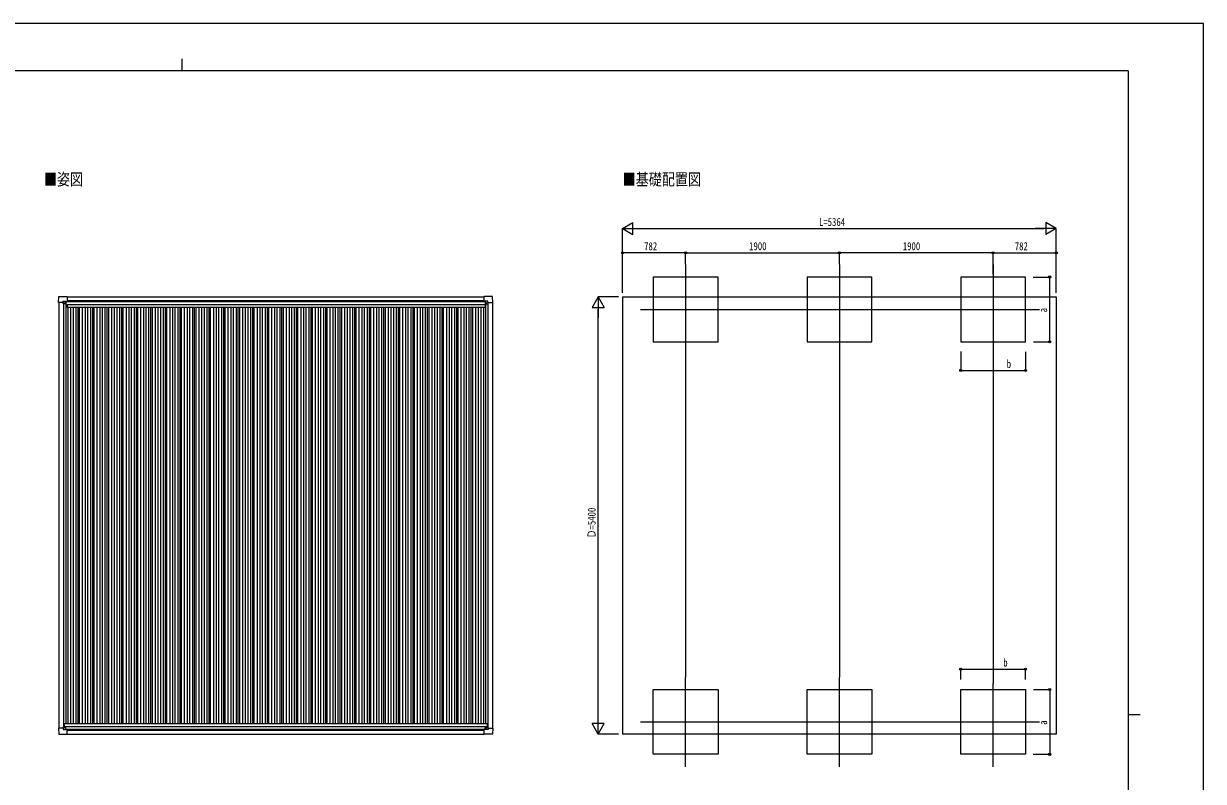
# Model space of a CAD drawing. Units: millimetres, scale not verified. Extents: x -12615 to 12615, y -8910 to 8910.
# Drawn here: x -1970 to 12615, y -451 to 8910 of the extents above; entities that cross this region are included whole.
import ezdxf
from ezdxf.enums import TextEntityAlignment as Align

# ---------------------------------------------------------------- set-up
doc = ezdxf.new("R2010")
doc.units = ezdxf.units.MM
doc.header["$LTSCALE"] = 30
doc.layers.add('0-2_USER1', color=92, linetype='Continuous')
doc.layers.add('0-7_YKK_ZWAK', color=134, linetype='Continuous')
for name, color, linetype, lineweight in [('0-3_YKK_12', 40, 'Continuous', 18), ('0-4_YKK_13', 120, 'Continuous', 18), ('0-5_YKK_A1', 120, 'Continuous', 18), ('0-6_YKK_D', 200, 'Continuous', 18)]:
    doc.layers.add(name, color=color, linetype=linetype, lineweight=lineweight)
doc.styles.add('ＭＳ ゴシック', font='')
doc.styles.get('ＭＳ ゴシック').set_extended_font_data('MS Gothic')

msp = doc.modelspace()

# ---------------------------------------------------------------- linework, layer by layer
at = {"layer": '0-3_YKK_12'}
for p, q in [((6214.54, 5936.03), (6214.54, 4829.37)), ((8114.54, 5936.03), (8114.54, 4829.37)), ((10014.54, 5936.03), (10014.54, 4904.37)), ((5655.87, 5379.76), (10588.79, 5379.76)), ((6214.54, -272.41), (6214.54, 834.24)), ((8114.54, -272.41), (8114.54, 834.24)), ((10014.54, -272.41), (10014.54, 759.24)), ((5655.87, 283.85), (10588.79, 283.85))]:
    msp.add_line(p, q, dxfattribs=at)
at = {"layer": '0-4_YKK_13'}
for p, q in [((-1539.17, 5464.25), (-1540, 5465.08)), ((-1480.8, 5464.25), (-1539.17, 5464.25)), ((-1480.8, 5464.25), (-1480.8, 5480.69)), ((-1480.8, 5464.25), (-1480.8, 5451.25)), ((-1479.8, 5481.69), (-1449.89, 5481.69)), ((-1455.2, 5458.71), (-1455.2, 5457.75)), ((-1449.18, 5481.39), (-1448.18, 5480.39)), ((-1448.18, 5480.39), (-1448.18, 5450.75)), ((-1448.18, 5478.59), (-1433.39, 5478.59)), ((-1433.35, 5478.6), (-1432.63, 5478.64)), ((-1433.03, 5537.6), (-1432.18, 5536.75)), ((-1432.18, 5536.75), (-1432.18, 5479.15)), ((-1432.18, 5479.15), (-1432.18, 5479.13)), ((3722.19, 5537.6), (3721.33, 5536.75)), ((3721.33, 5536.75), (3721.33, 5479.15)), ((3721.33, 5479.15), (3721.33, 5479.13)), ((3722.51, 5478.6), (3721.79, 5478.64)), ((3737.33, 5478.59), (3722.54, 5478.59)), ((3738.33, 5481.39), (3737.33, 5480.39)), ((3737.33, 5480.39), (3737.33, 5450.75)), ((3768.96, 5481.69), (3739.04, 5481.69)), ((3744.35, 5458.71), (3744.35, 5457.75)), ((3769.96, 5464.25), (3769.96, 5480.69)), ((3769.96, 5464.25), (3769.96, 5451.25)), ((3769.96, 5464.25), (3828.33, 5464.25)), ((3828.33, 5464.25), (3829.16, 5465.08)), ((-1539.17, 206.86), (-1540, 206.03)), ((-1480.8, 206.86), (-1539.17, 206.86)), ((-1480.8, 206.86), (-1480.8, 219.86)), ((-1480.8, 206.86), (-1480.8, 190.42)), ((-1479.8, 189.42), (-1449.89, 189.42)), ((-1455.2, 212.4), (-1455.2, 213.36)), ((-1449.18, 189.71), (-1448.18, 190.72)), ((-1448.18, 190.72), (-1448.18, 220.36)), ((-1448.18, 192.51), (-1433.39, 192.51)), ((-1433.35, 192.51), (-1432.63, 192.47)), ((-1432.18, 191.96), (-1432.18, 191.98)), ((-1432.18, 134.36), (-1432.18, 191.96)), ((3724.04, 191.85), (3724.04, 191.87)), ((3724.04, 134.25), (3724.04, 191.85)), ((3725.21, 192.4), (3724.49, 192.36)), ((3740.04, 192.4), (3725.24, 192.4)), ((3740.04, 190.61), (3740.04, 220.25)), ((3741.04, 189.6), (3740.04, 190.61)), ((3771.66, 189.31), (3741.74, 189.31)), ((3747.06, 212.29), (3747.06, 213.25)), ((3772.66, 206.75), (3772.66, 219.75)), ((3772.66, 206.75), (3831.03, 206.75)), ((3772.66, 206.75), (3772.66, 190.31)), ((3831.03, 206.75), (3831.86, 205.92)), ((-1433.03, 133.51), (-1432.18, 134.36)), ((3724.89, 133.39), (3724.04, 134.25))]:
    msp.add_line(p, q, dxfattribs=at)
for points in [[(-1540, 5465.08), (-1540.12, 5465.19), (-1535.71, 5537.28)], [(-1535.21, 5537.75), (-1433.18, 5537.75), (-1433.03, 5537.6)], [(-1448.68, 5450.25), (-1478.24, 5450.25), (-1479.8, 5450.25), (-1480.8, 5451.25)], [(-1457.12, 5459.67), (-1458.08, 5459.67), (-1458.08, 5460.63), (-1457.12, 5460.63)], [(-1456.16, 5461.59), (-1456.16, 5462.55), (-1455.2, 5462.55), (-1455.2, 5461.59)], [(-1455.2, 5457.75), (-1456.16, 5457.75), (-1456.16, 5458.71)], [(-1454.24, 5460.63), (-1453.28, 5460.63), (-1453.28, 5459.67), (-1454.24, 5459.67)], [(3824.36, 5537.75), (3722.33, 5537.75), (3722.19, 5537.6)], [(3737.83, 5450.25), (3767.39, 5450.25), (3768.95, 5450.25), (3769.96, 5451.25)], [(3743.39, 5460.63), (3742.43, 5460.63), (3742.43, 5459.67), (3743.39, 5459.67)], [(3745.31, 5461.59), (3745.31, 5462.55), (3744.35, 5462.55), (3744.35, 5461.59)], [(3744.35, 5457.75), (3745.31, 5457.75), (3745.31, 5458.71)], [(3746.27, 5459.67), (3747.23, 5459.67), (3747.23, 5460.63), (3746.27, 5460.63)], [(3829.16, 5465.08), (3829.27, 5465.19), (3824.86, 5537.28)], [(-1540, 206.03), (-1540.12, 205.92), (-1535.71, 133.83)], [(-1448.68, 220.86), (-1478.24, 220.86), (-1479.8, 220.86), (-1480.8, 219.86)], [(-1457.12, 211.44), (-1458.08, 211.44), (-1458.08, 210.48), (-1457.12, 210.48)], [(-1455.2, 213.36), (-1456.16, 213.36), (-1456.16, 212.4)], [(-1456.16, 209.52), (-1456.16, 208.56), (-1455.2, 208.56), (-1455.2, 209.52)], [(-1454.24, 210.48), (-1453.28, 210.48), (-1453.28, 211.44), (-1454.24, 211.44)], [(3740.54, 220.75), (3770.1, 220.75), (3771.66, 220.75), (3772.66, 219.75)], [(3746.1, 210.37), (3745.14, 210.37), (3745.14, 211.33), (3746.1, 211.33)], [(3747.06, 213.25), (3748.02, 213.25), (3748.02, 212.29)], [(3748.02, 209.41), (3748.02, 208.45), (3747.06, 208.45), (3747.06, 209.41)], [(3748.98, 211.33), (3749.94, 211.33), (3749.94, 210.37), (3748.98, 210.37)], [(3831.86, 205.92), (3831.98, 205.81), (3827.57, 133.72)], [(-1535.21, 133.36), (-1433.18, 133.36), (-1433.03, 133.51)], [(3827.07, 133.25), (3725.04, 133.25), (3724.89, 133.39)]]:
    msp.add_lwpolyline(points, dxfattribs=at)
for centre in [(-1455.68, 5460.15), (3744.83, 5460.15), (-1455.68, 210.96), (3747.54, 210.85)]:
    msp.add_circle(centre, 5.3, dxfattribs=at)
for centre, radius, start, end in [((-1535.21, 5537.25), 0.5, 90, 176.5), ((-1457.12, 5461.59), 0.96, 270, 0), ((-1457.12, 5458.71), 0.96, 0, 90), ((-1454.24, 5461.59), 0.96, 180, 270), ((-1454.24, 5458.71), 0.96, 90, 180), ((-1448.68, 5450.75), 0.5, 270, 315), ((-1448.68, 5450.75), 0.5, 315, 0), ((-1433.39, 5479.09), 0.5, 270, 273.5), ((3722.54, 5479.09), 0.5, 266.5, 270), ((3737.83, 5450.75), 0.5, 180, 225), ((3737.83, 5450.75), 0.5, 225, 270), ((3743.39, 5461.59), 0.96, 270, 0), ((3743.39, 5458.71), 0.96, 0, 90), ((3746.27, 5461.59), 0.96, 180, 270), ((3746.27, 5458.71), 0.96, 90, 180), ((3824.36, 5537.25), 0.5, 3.5, 90), ((-1457.12, 212.4), 0.96, 270, 0), ((-1457.12, 209.52), 0.96, 0, 90), ((-1454.24, 212.4), 0.96, 180, 270), ((-1454.24, 209.52), 0.96, 90, 180), ((-1448.68, 220.36), 0.5, 45, 90), ((-1448.68, 220.36), 0.5, 0, 45), ((-1433.39, 192.01), 0.5, 86.5, 90), ((3725.24, 191.9), 0.5, 90, 93.5), ((3740.54, 220.25), 0.5, 135, 180), ((3740.54, 220.25), 0.5, 90, 135), ((3746.1, 212.29), 0.96, 270, 0), ((3746.1, 209.41), 0.96, 0, 90), ((3748.98, 212.29), 0.96, 180, 270), ((3748.98, 209.41), 0.96, 90, 180), ((-1535.21, 133.86), 0.5, 183.5, 270), ((3827.07, 133.75), 0.5, 270, 356.5)]:
    msp.add_arc(centre, radius, start, end, dxfattribs=at)
for centre, major_axis, ratio, start_param, end_param in [((-1479.8, 5480.68), (-0.71, 0.71), 0.99628, 5.49965061, 7.06672), ((-1449.89, 5480.68), (0, 1), 0.998135, 5.49778714, 6.28318531), ((-1432.68, 5479.14), (0.368, -0.347), 0.974973, 5.45460589, 7.02540222), ((3721.83, 5479.14), (-0.368, -0.347), 0.974973, 5.5409684, 7.11176473), ((3739.04, 5480.68), (0, 1), 0.998135, 6.28318531, 7.06858347), ((3768.95, 5480.68), (0.71, 0.71), 0.99628, 5.49965061, 7.06672), ((-1479.8, 190.42), (-0.71, -0.71), 0.99628, 5.49965061, 7.06672), ((-1449.89, 190.42), (0, -1), 0.998135, 6.28318531, 7.06858347), ((-1432.68, 191.97), (0.368, 0.347), 0.974973, 5.5409684, 7.11176473), ((3724.54, 191.86), (-0.368, 0.347), 0.974973, 5.45460589, 7.02540222), ((3741.74, 190.31), (0, -1), 0.998135, 5.49778714, 6.28318531), ((3771.66, 190.31), (0.71, -0.71), 0.99628, 5.49965061, 7.06672)]:
    msp.add_ellipse(centre, major_axis=major_axis, ratio=ratio, start_param=start_param, end_param=end_param, dxfattribs=at)
at = {"layer": '0-5_YKK_A1'}
for p, q in [((-1536.18, 5464.25), (-1536.18, 206.86)), ((-1476.18, 5450.25), (-1476.18, 220.86)), ((-1451.87, 5419.62), (-1432.87, 5419.62)), ((-1450.87, 5477.23), (3737.33, 5477.23)), ((-1450.87, 5475.44), (3737.33, 5475.44)), ((-1449.18, 5450.25), (-1449.18, 262.53)), ((-1434.87, 5534.62), (3721.33, 5534.62)), ((-1434.87, 5488.56), (3721.33, 5488.56)), ((-1432.87, 5441.9), (3736.13, 5441.9)), ((-1432.87, 5441.9), (-1432.87, 5407.05)), ((-1432.87, 5407.05), (3736.13, 5407.05)), ((-1424.08, 5407.05), (-1424.08, 262.53)), ((-1389.08, 5407.05), (-1389.08, 262.53)), ((-1359.08, 5407.05), (-1359.08, 262.53)), ((-1324.08, 5407.05), (-1324.08, 262.53)), ((-1299.92, 5407.05), (-1299.92, 262.53)), ((-1281.98, 5407.05), (-1281.98, 262.53)), ((-1244.08, 5407.05), (-1244.08, 262.53)), ((-1209.08, 5407.05), (-1209.08, 262.53)), ((-1179.08, 5407.05), (-1179.08, 262.53)), ((-1144.08, 5407.05), (-1144.08, 262.53)), ((-1119.92, 5407.05), (-1119.92, 262.53)), ((-1101.98, 5407.05), (-1101.98, 262.53)), ((-1064.08, 5407.05), (-1064.08, 262.53)), ((-1029.08, 5407.05), (-1029.08, 262.53)), ((-999.08, 5407.05), (-999.08, 262.53)), ((-964.08, 5407.05), (-964.08, 262.53)), ((-939.92, 5407.05), (-939.92, 262.53)), ((-921.98, 5407.05), (-921.98, 262.53)), ((-884.08, 5407.05), (-884.08, 262.53)), ((-849.08, 5407.05), (-849.08, 262.53)), ((-819.08, 5407.05), (-819.08, 262.53)), ((-784.08, 5407.05), (-784.08, 262.53)), ((-759.92, 5407.05), (-759.92, 262.53)), ((-741.98, 5407.05), (-741.98, 262.53)), ((-704.08, 5407.05), (-704.08, 262.53)), ((-669.08, 5407.05), (-669.08, 262.53)), ((-639.08, 5407.05), (-639.08, 262.53)), ((-604.08, 5407.05), (-604.08, 262.53)), ((-579.92, 5407.05), (-579.92, 262.53)), ((-561.98, 5407.05), (-561.98, 262.53)), ((-524.08, 5407.05), (-524.08, 262.53)), ((-489.08, 5407.05), (-489.08, 262.53)), ((-459.08, 5407.05), (-459.08, 262.53)), ((-424.08, 5407.05), (-424.08, 262.53)), ((-399.92, 5407.05), (-399.92, 262.53)), ((-381.98, 5407.05), (-381.98, 262.53)), ((-344.08, 5407.05), (-344.08, 262.53)), ((-309.08, 5407.05), (-309.08, 262.53)), ((-279.08, 5407.05), (-279.08, 262.53)), ((-244.08, 5407.05), (-244.08, 262.53)), ((-219.92, 5407.05), (-219.92, 262.53)), ((-201.98, 5407.05), (-201.98, 262.53)), ((-164.08, 5407.05), (-164.08, 262.53)), ((-129.08, 5407.05), (-129.08, 262.53)), ((-99.08, 5407.05), (-99.08, 262.53)), ((-64.08, 5407.05), (-64.08, 262.53)), ((-39.92, 5407.05), (-39.92, 262.53)), ((-21.98, 5407.05), (-21.98, 262.53)), ((15.92, 5407.05), (15.92, 262.53)), ((50.92, 5407.05), (50.92, 262.53)), ((80.92, 5407.05), (80.92, 262.53)), ((115.92, 5407.05), (115.92, 262.53)), ((140.08, 5407.05), (140.08, 262.53)), ((158.02, 5407.05), (158.02, 262.53)), ((195.92, 5407.05), (195.92, 262.53)), ((230.92, 5407.05), (230.92, 262.53)), ((260.92, 5407.05), (260.92, 262.53)), ((295.92, 5407.05), (295.92, 262.53)), ((320.08, 5407.05), (320.08, 262.53)), ((338.02, 5407.05), (338.02, 262.53)), ((375.92, 5407.05), (375.92, 262.53)), ((410.92, 5407.05), (410.92, 262.53)), ((440.92, 5407.05), (440.92, 262.53)), ((475.92, 5407.05), (475.92, 262.53)), ((500.08, 5407.05), (500.08, 262.53)), ((518.02, 5407.05), (518.02, 262.53)), ((555.92, 5407.05), (555.92, 262.53)), ((590.92, 5407.05), (590.92, 262.53)), ((620.92, 5407.05), (620.92, 262.53)), ((655.92, 5407.05), (655.92, 262.53)), ((680.08, 5407.05), (680.08, 262.53)), ((698.02, 5407.05), (698.02, 262.53)), ((735.92, 5407.05), (735.92, 262.53)), ((770.92, 5407.05), (770.92, 262.53)), ((800.92, 5407.05), (800.92, 262.53)), ((835.92, 5407.05), (835.92, 262.53)), ((860.08, 5407.05), (860.08, 262.53)), ((878.02, 5407.05), (878.02, 262.53)), ((915.92, 5407.05), (915.92, 262.53)), ((950.92, 5407.05), (950.92, 262.53)), ((980.92, 5407.05), (980.92, 262.53)), ((1015.92, 5407.05), (1015.92, 262.53)), ((1040.08, 5407.05), (1040.08, 262.53)), ((1058.02, 5407.05), (1058.02, 262.53)), ((1095.92, 5407.05), (1095.92, 262.53)), ((1130.92, 5407.05), (1130.92, 262.53)), ((1160.92, 5407.05), (1160.92, 262.53)), ((1195.92, 5407.05), (1195.92, 262.53)), ((1220.08, 5407.05), (1220.08, 262.53)), ((1238.02, 5407.05), (1238.02, 262.53)), ((1275.92, 5407.05), (1275.92, 262.53)), ((1310.92, 5407.05), (1310.92, 262.53)), ((1340.92, 5407.05), (1340.92, 262.53)), ((1375.92, 5407.05), (1375.92, 262.53)), ((1400.08, 5407.05), (1400.08, 262.53)), ((1418.02, 5407.05), (1418.02, 262.53)), ((1455.92, 5407.05), (1455.92, 262.53)), ((1490.92, 5407.05), (1490.92, 262.53)), ((1520.92, 5407.05), (1520.92, 262.53)), ((1555.92, 5407.05), (1555.92, 262.53)), ((1580.08, 5407.05), (1580.08, 262.53)), ((1598.02, 5407.05), (1598.02, 262.53)), ((1635.92, 5407.05), (1635.92, 262.53)), ((1670.92, 5407.05), (1670.92, 262.53)), ((1700.92, 5407.05), (1700.92, 262.53)), ((1735.92, 5407.05), (1735.92, 262.53)), ((1760.08, 5407.05), (1760.08, 262.53)), ((1778.02, 5407.05), (1778.02, 262.53)), ((1815.92, 5407.05), (1815.92, 262.53)), ((1850.92, 5407.05), (1850.92, 262.53)), ((1880.92, 5407.05), (1880.92, 262.53)), ((1915.92, 5407.05), (1915.92, 262.53)), ((1940.08, 5407.05), (1940.08, 262.53)), ((1958.02, 5407.05), (1958.02, 262.53)), ((1995.92, 5407.05), (1995.92, 262.53)), ((2030.92, 5407.05), (2030.92, 262.53)), ((2060.92, 5407.05), (2060.92, 262.53)), ((2095.92, 5407.05), (2095.92, 262.53)), ((2120.08, 5407.05), (2120.08, 262.53)), ((2138.02, 5407.05), (2138.02, 262.53)), ((2175.92, 5407.05), (2175.92, 262.53)), ((2210.92, 5407.05), (2210.92, 262.53)), ((2240.92, 5407.05), (2240.92, 262.53)), ((2275.92, 5407.05), (2275.92, 262.53)), ((2300.08, 5407.05), (2300.08, 262.53)), ((2318.02, 5407.05), (2318.02, 262.53)), ((2355.92, 5407.05), (2355.92, 262.53)), ((2390.92, 5407.05), (2390.92, 262.53)), ((2420.92, 5407.05), (2420.92, 262.53)), ((2455.92, 5407.05), (2455.92, 262.53)), ((2480.08, 5407.05), (2480.08, 262.53)), ((2498.02, 5407.05), (2498.02, 262.53)), ((2535.92, 5407.05), (2535.92, 262.53)), ((2570.92, 5407.05), (2570.92, 262.53)), ((2600.92, 5407.05), (2600.92, 262.53)), ((2635.92, 5407.05), (2635.92, 262.53)), ((2660.08, 5407.05), (2660.08, 262.53)), ((2678.02, 5407.05), (2678.02, 262.53)), ((2715.92, 5407.05), (2715.92, 262.53)), ((2750.92, 5407.05), (2750.92, 262.53)), ((2780.92, 5407.05), (2780.92, 262.53)), ((2815.92, 5407.05), (2815.92, 262.53)), ((2840.08, 5407.05), (2840.08, 262.53)), ((2858.02, 5407.05), (2858.02, 262.53)), ((2895.92, 5407.05), (2895.92, 262.53)), ((2930.92, 5407.05), (2930.92, 262.53)), ((2960.92, 5407.05), (2960.92, 262.53)), ((2995.92, 5407.05), (2995.92, 262.53)), ((3020.08, 5407.05), (3020.08, 262.53)), ((3038.02, 5407.05), (3038.02, 262.53)), ((3075.92, 5407.05), (3075.92, 262.53)), ((3110.92, 5407.05), (3110.92, 262.53)), ((3140.92, 5407.05), (3140.92, 262.53)), ((3175.92, 5407.05), (3175.92, 262.53)), ((3200.08, 5407.05), (3200.08, 262.53)), ((3218.02, 5407.05), (3218.02, 262.53)), ((3255.92, 5407.05), (3255.92, 262.53)), ((3290.92, 5407.05), (3290.92, 262.53)), ((3320.92, 5407.05), (3320.92, 262.53)), ((3355.92, 5407.05), (3355.92, 262.53)), ((3380.08, 5407.05), (3380.08, 262.53)), ((3398.02, 5407.05), (3398.02, 262.53)), ((3435.92, 5407.05), (3435.92, 262.53)), ((3470.92, 5407.05), (3470.92, 262.53)), ((3500.92, 5407.05), (3500.92, 262.53)), ((3535.92, 5407.05), (3535.92, 262.53)), ((3560.08, 5407.05), (3560.08, 262.53)), ((3578.02, 5407.05), (3578.02, 262.53)), ((3615.92, 5407.05), (3615.92, 262.53)), ((3650.92, 5407.05), (3650.92, 262.53)), ((3680.92, 5407.05), (3680.92, 262.53)), ((3715.92, 5407.05), (3715.92, 262.53)), ((3736.13, 5441.9), (3736.13, 5407.05)), ((3736.13, 5419.62), (3738.33, 5419.62)), ((3741.02, 5450.25), (3741.02, 262.53)), ((3768.02, 5450.25), (3768.02, 220.75)), ((3828.02, 5464.25), (3828.04, 206.75)), ((5432.54, 5534.62), (10796.54, 5534.62)), ((5432.54, 5534.62), (5432.54, 134.62)), ((10796.54, 5534.62), (10796.54, 134.62)), ((-1469.08, 262.53), (3760.92, 262.53)), ((-1469.08, 262.53), (-1469.08, 220.86)), ((-1469.08, 227.85), (3760.92, 227.85)), ((-1448.18, 195.71), (3740.04, 195.71)), ((-1432.18, 182.95), (3724.04, 182.95)), ((3760.92, 262.53), (3760.92, 220.75)), ((-1432.18, 134.62), (3724.04, 134.62)), ((10796.54, 134.62), (5432.54, 134.62))]:
    msp.add_line(p, q, dxfattribs=at)
for points in [[(5814.74, 4979.76), (6614.74, 4979.76), (6614.74, 5779.76), (5814.74, 5779.76)], [(7714.74, 4979.76), (8514.74, 4979.76), (8514.74, 5779.76), (7714.74, 5779.76)], [(9614.74, 4979.76), (10414.74, 4979.76), (10414.74, 5779.76), (9614.74, 5779.76)], [(5814.74, 683.85), (6614.74, 683.85), (6614.74, -116.15), (5814.74, -116.15)], [(7714.74, 683.85), (8514.74, 683.85), (8514.74, -116.15), (7714.74, -116.15)], [(9614.74, 683.85), (10414.74, 683.85), (10414.74, -116.15), (9614.74, -116.15)]]:
    msp.add_lwpolyline(points, close=True, dxfattribs=at)
at = {"layer": '0-6_YKK_D'}
for p, q in [((5432.54, 6379.76), (5562.45, 6454.76)), ((5562.45, 6304.76), (5562.45, 6454.76)), ((10796.54, 6379.76), (10666.64, 6454.76)), ((10666.64, 6454.76), (10666.64, 6304.76)), ((5432.54, 5584.62), (5432.54, 6380.76)), ((5432.54, 6379.76), (5562.45, 6304.76)), ((5432.54, 6379.76), (5692.35, 6379.76)), ((5582.54, 6379.76), (10646.54, 6379.76)), ((10796.54, 6379.76), (10536.74, 6379.76)), ((10796.54, 6379.76), (10666.64, 6304.76)), ((10796.54, 5584.62), (10796.54, 6380.76)), ((5432.54, 5585.62), (5432.54, 6080.76)), ((6214.54, 6079.76), (5432.54, 6079.76)), ((6214.54, 5939), (6214.54, 6080.76)), ((6214.54, 5939), (6214.54, 6080.76)), ((6214.54, 6079.76), (8114.54, 6079.76)), ((8114.54, 5937.03), (8114.54, 6080.76)), ((8114.54, 5937.03), (8114.54, 6080.76)), ((10014.54, 6079.76), (8114.54, 6079.76)), ((10014.54, 5814.34), (10014.54, 6080.76)), ((10014.54, 5939), (10014.54, 6080.76)), ((10014.54, 6079.76), (10796.54, 6079.76)), ((10796.54, 5584.62), (10796.54, 6080.76)), ((10510.48, 5779.76), (10715.74, 5779.76)), ((10714.74, 4979.76), (10714.74, 5779.76)), ((5132.54, 5534.62), (5057.54, 5404.71)), ((5057.54, 5404.71), (5207.54, 5404.71)), ((5382.54, 5534.62), (5131.54, 5534.62)), ((5132.54, 5534.62), (5207.54, 5404.71)), ((5132.54, 5534.62), (5132.54, 5274.81)), ((5132.54, 284.62), (5132.54, 5384.62)), ((10515.57, 4979.76), (10715.74, 4979.76)), ((6214.54, 4828.87), (6214.54, 834.74)), ((8114.54, 4828.87), (8114.54, 834.74)), ((9614.74, 4857.68), (9614.74, 4625.62)), ((10014.54, 4904.37), (10014.54, 759.24)), ((10414.74, 4855.75), (10414.74, 4625.62)), ((9614.74, 4626.62), (10414.74, 4626.62)), ((9614.74, 805.94), (9614.74, 937.57)), ((9614.74, 936.57), (10414.74, 936.57)), ((10414.74, 807.87), (10414.74, 937.57)), ((10515.57, 683.85), (10715.74, 683.85)), ((10714.74, 683.85), (10714.74, -116.15)), ((5132.54, 134.62), (5132.54, 394.43)), ((5132.54, 134.62), (5057.54, 264.52)), ((5207.54, 264.52), (5057.54, 264.52)), ((5132.54, 134.62), (5207.54, 264.52)), ((5382.54, 134.62), (5131.54, 134.62)), ((10510.48, -116.15), (10715.74, -116.15))]:
    msp.add_line(p, q, dxfattribs=at)
for centre in [(5432.54, 6079.76), (6214.54, 6079.76), (6214.54, 6079.76), (8114.54, 6079.76), (8114.54, 6079.76), (10014.54, 6079.76), (10014.54, 6079.76), (10796.54, 6079.76), (10714.74, 5779.76), (10714.74, 4979.76), (9614.74, 4626.62), (10414.74, 4626.62), (9614.74, 936.57), (10414.74, 936.57), (10714.74, 683.85), (10714.74, -116.15)]:
    msp.add_circle(centre, 12.75, dxfattribs=at)
at = {"layer": '0-7_YKK_ZWAK'}
for p, q in [((-14.94, 8475), (-14.94, 8325)), ((11685.06, 8325), (-11714.94, 8325)), ((11685.06, 8325), (11685.06, -7575)), ((11685.06, 375), (11835.06, 375))]:
    msp.add_line(p, q, dxfattribs=at)
msp.add_lwpolyline([(-12615, -8910), (12615, -8910), (12615, 8910), (-12615, 8910)], close=True, dxfattribs=at)

# ---------------------------------------------------------------- texts
at = {"layer": '0-2_USER1', "style": 'ＭＳ ゴシック', "width": 0.8}
for s, p in [('■姿図', (-1719.48, 6868.15)), ('■基礎配置図', (5435.2, 6868.15))]:
    msp.add_text(s, height=148.1, dxfattribs=at).set_placement(p, align=Align.BOTTOM_LEFT)
at = {"layer": '0-6_YKK_D', "style": 'ＭＳ ゴシック', "width": 0.8}
for s, p in [('L=5364', (7862.54, 6380.76)), ('782', (5701.14, 6081.43)), ('1900', (6998.94, 6081.43)), ('1900', (8898.94, 6081.43)), ('782', (10283.14, 6081.43)), ('b', (10184.02, 4628.29)), ('b', (10140.56, 938.23))]:
    msp.add_text(s, height=98.97, dxfattribs=at).set_placement(p, align=Align.BOTTOM_LEFT)
for s, p in [('a', (10713.08, 5343.76)), ('Ｄ=5400', (5131.54, 2550.22)), ('a', (10713.08, 247.85))]:
    msp.add_text(s, height=98.97, rotation=90, dxfattribs=at).set_placement(p, align=Align.BOTTOM_LEFT)

doc.saveas('drawing.dxf')
